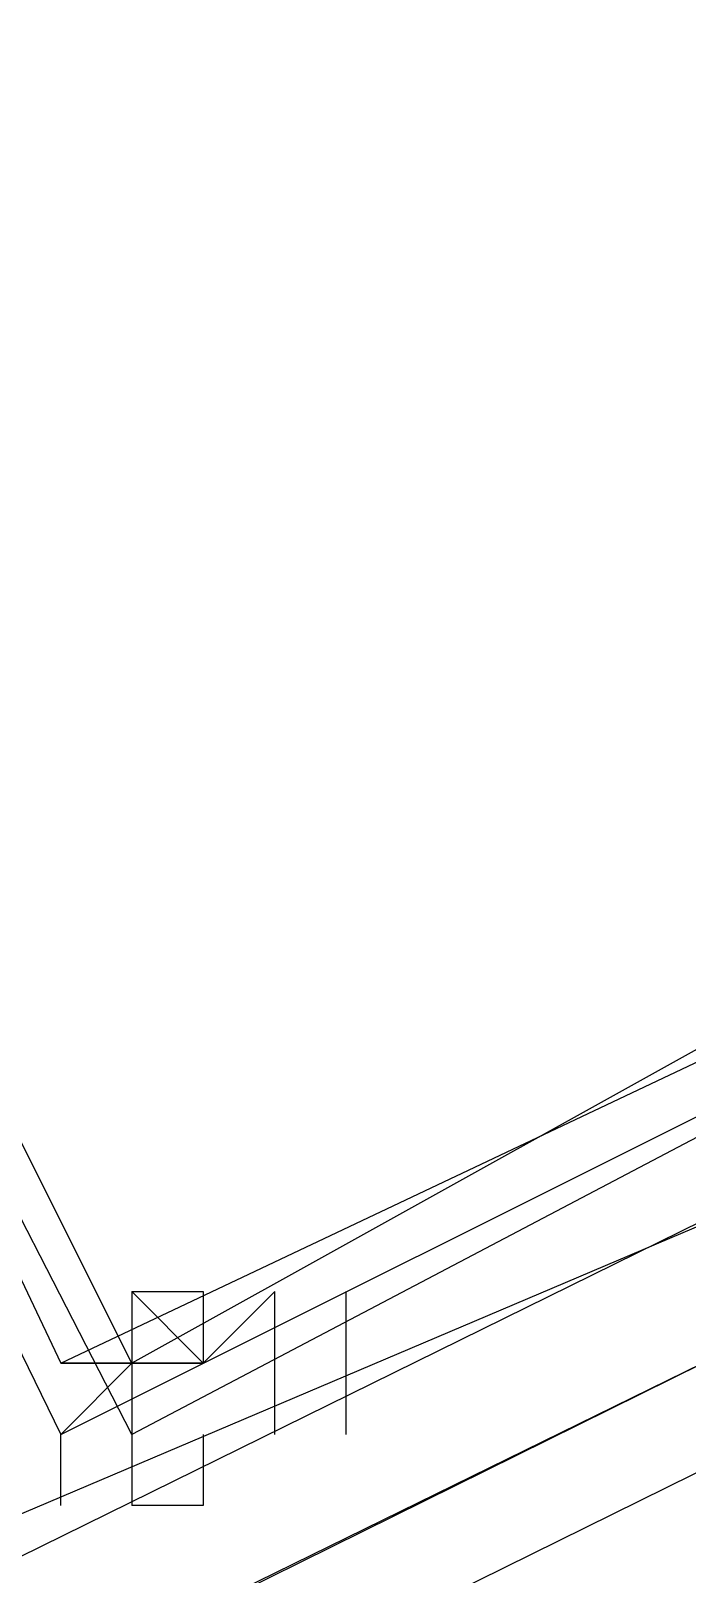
# Model space of a CAD drawing. Header units: feet. Extents: x -84 to 198, y -22 to 181.
# Drawn here: x 102.8211 to 102.9437, y 24.845 to 25.1335 of the extents above; entities that cross this region are included whole.
import ezdxf

# ---------------------------------------------------------------- set-up
doc = ezdxf.new("R2010")
doc.units = ezdxf.units.FT
doc.layers.add('A-LINEA', color=7, linetype='CONTINUOUS')

msp = doc.modelspace()

# ---------------------------------------------------------------- linework, layer by layer
at = {"layer": 'A-LINEA'}
for p, q in [((93.693, 20.9769), (103.4585, 25.128)), ((93.693, 20.9769), (103.4585, 25.128)), ((102.84, 24.8844), (102.84, 24.8844)), ((102.84, 24.8844), (102.84, 24.8844)), ((102.8667, 24.8711), (102.8667, 24.8711)), ((102.8667, 24.8711), (102.8667, 24.8711)), ((102.8667, 24.8711), (102.8667, 24.8711)), ((102.8667, 24.8711), (102.8667, 24.8711))]:
    msp.add_line(p, q, dxfattribs=at)
for points in [[(102.8267, 25.5244), (102.5733, 25.3911), (102.8267, 24.8711), (103.0933, 25.0044), (102.8267, 25.5244)], [(102.5733, 25.3911), (102.8267, 25.5244), (103.0933, 25.0044), (102.84, 24.8711), (102.5733, 25.3911)], [(102.8267, 25.5244), (102.5733, 25.3911), (102.8267, 24.8711), (103.0933, 25.0044), (102.8267, 25.5244)], [(102.5733, 25.3911), (102.8267, 25.5244), (103.0933, 25.0044), (102.84, 24.8711), (102.5733, 25.3911)], [(102.8267, 25.5111), (102.5867, 25.3911), (102.8267, 24.8844), (103.08, 25.0044), (102.8267, 25.5111)], [(102.5867, 25.3911), (102.8267, 25.5111), (103.08, 25.0178), (102.84, 24.8844), (102.5867, 25.3911)], [(102.8267, 25.5111), (102.5867, 25.3911), (102.8267, 24.8844), (103.08, 25.0044), (102.8267, 25.5111)], [(102.5867, 25.3911), (102.8267, 25.5111), (103.08, 25.0178), (102.84, 24.8844), (102.5867, 25.3911)], [(102.9467, 24.8978), (102.9467, 24.8844), (99.4133, 23.1511), (99.4, 23.1644), (102.9467, 24.9111), (102.9467, 24.8978)], [(102.9467, 24.8978), (102.9467, 24.8844), (99.4133, 23.1511), (99.4, 23.1644), (102.9467, 24.9111), (102.9467, 24.8978)], [(102.8667, 24.8711), (102.8667, 24.8711), (102.8667, 24.8711), (102.8667, 24.8711), (102.8667, 24.8978), (102.8667, 24.8978), (102.8533, 24.8844), (102.8533, 24.8844), (102.84, 24.8844), (102.8533, 24.8844), (102.84, 24.8978), (102.84, 24.8978)], [(102.84, 24.8978), (102.84, 24.8844), (102.84, 24.8844), (102.84, 24.8844), (102.84, 24.8844), (102.84, 24.8844), (102.84, 24.8711), (102.84, 24.8711), (102.84, 24.8578), (102.84, 24.8578)], [(102.84, 24.8978), (102.8533, 24.8978), (102.8533, 24.8844), (102.8533, 24.8844), (102.8533, 24.8844), (102.8533, 24.8844), (102.8667, 24.8978), (102.8667, 24.8978)], [(102.8667, 24.8711), (102.8667, 24.8711), (102.8667, 24.8711), (102.8667, 24.8711), (102.8667, 24.8978), (102.8667, 24.8978), (102.8533, 24.8844), (102.8533, 24.8844), (102.84, 24.8844), (102.8533, 24.8844), (102.84, 24.8978), (102.84, 24.8978)], [(102.84, 24.8978), (102.84, 24.8844), (102.84, 24.8844), (102.84, 24.8844), (102.84, 24.8844), (102.84, 24.8844), (102.84, 24.8711), (102.84, 24.8711), (102.84, 24.8578), (102.84, 24.8578)], [(102.84, 24.8978), (102.8533, 24.8978), (102.8533, 24.8844), (102.8533, 24.8844), (102.8533, 24.8844), (102.8533, 24.8844), (102.8667, 24.8978), (102.8667, 24.8978)], [(102.88, 24.8978), (102.88, 24.8711), (102.88, 24.8711), (102.88, 24.8711)], [(102.88, 24.8978), (102.88, 24.8711), (102.88, 24.8711), (102.88, 24.8711)], [(102.96, 24.8711), (99.4267, 23.1244), (99.4133, 23.1378), (102.9467, 24.8844), (102.96, 24.8844), (102.96, 24.8711)], [(102.96, 24.8711), (99.4267, 23.1244), (99.4133, 23.1378), (102.9467, 24.8844), (102.96, 24.8844), (102.96, 24.8711)], [(102.8267, 24.8578), (102.8267, 24.8711), (102.8267, 24.8711), (102.84, 24.8844), (102.84, 24.8844), (102.84, 24.8844), (102.84, 24.8844), (102.8267, 24.8844), (102.84, 24.8844), (102.84, 24.8844)], [(102.8267, 24.8578), (102.8267, 24.8711), (102.8267, 24.8711), (102.84, 24.8844), (102.84, 24.8844), (102.84, 24.8844), (102.84, 24.8844), (102.8267, 24.8844), (102.84, 24.8844), (102.84, 24.8844)], [(102.8533, 24.8844), (102.84, 24.8844), (102.84, 24.8844)], [(102.8533, 24.8844), (102.84, 24.8844), (102.84, 24.8844)], [(102.8533, 24.8844), (102.8533, 24.8844), (102.8533, 24.8844)], [(102.8533, 24.8844), (102.8533, 24.8844), (102.8533, 24.8844)], [(102.8533, 24.8711), (102.8533, 24.8578), (102.8533, 24.8578), (102.84, 24.8578), (102.84, 24.8578), (102.84, 24.8578)], [(102.8533, 24.8711), (102.8533, 24.8578), (102.8533, 24.8578), (102.84, 24.8578), (102.84, 24.8578), (102.84, 24.8578)], [(102.8533, 24.8578), (102.8533, 24.8578), (102.8533, 24.8578), (102.8533, 24.8578)], [(102.8533, 24.8578), (102.8533, 24.8578), (102.8533, 24.8578), (102.8533, 24.8578)]]:
    msp.add_lwpolyline(points, dxfattribs=at)
msp.add_lwpolyline([(102.84, 24.8844), (102.84, 24.8844), (102.84, 24.8844), (102.84, 24.8844)], close=True, dxfattribs=at)
msp.add_lwpolyline([(102.84, 24.8844), (102.84, 24.8844), (102.84, 24.8844), (102.84, 24.8844)], close=True, dxfattribs=at)

doc.saveas('drawing.dxf')
